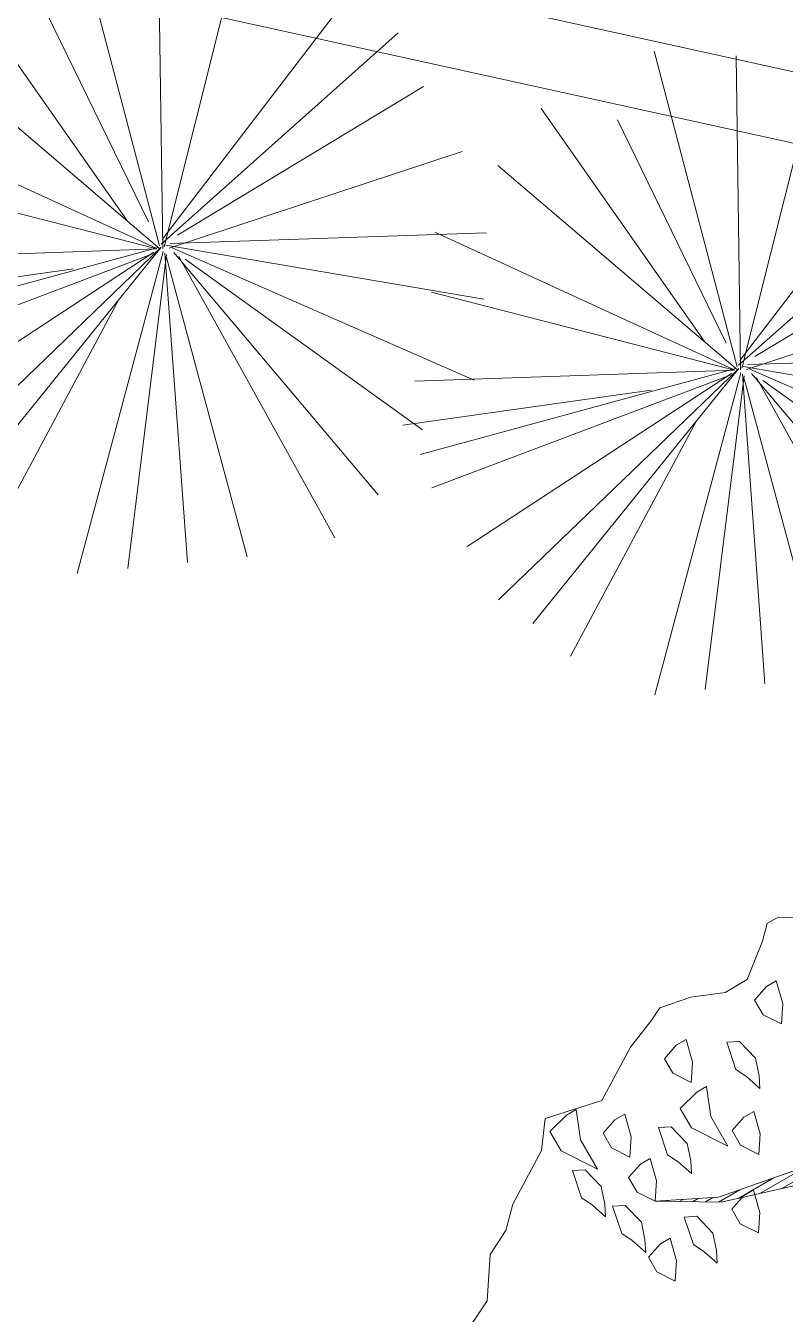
# Model space of a CAD drawing. Header units: metres. Extents: x 12093 to 20303, y 514 to 1412.
# Drawn here: x 19734.846 to 19736.482, y 694.198 to 696.972 of the extents above; entities that cross this region are included whole.
import ezdxf

# ---------------------------------------------------------------- set-up
doc = ezdxf.new("R2010")
doc.units = ezdxf.units.M
doc.layers.get('0').update_dxf_attribs({"lineweight": 13})
for name, color, linetype, lineweight in [('AMBI-GRASS', 104, 'Continuous', 20), ('ARBOLES', 52, 'Continuous', 13), ('grass', 64, 'Continuous', 13), ('MANZANAS-ORIGINALES', 147, 'Continuous', 9)]:
    doc.layers.add(name, color=color, linetype=linetype, lineweight=lineweight)

# ---------------------------------------------------------------- blocks, each defined once
blk = doc.blocks.new('ghgfghgh')
at = {"layer": 'ARBOLES', "lineweight": 20}
for p, q in [((20000.685, 664.638), (20000.8029, 664.6795)), ((20000.7415, 664.6432), (20000.804, 664.6793)), ((20000.771, 664.6498), (20000.8183, 664.6771)), ((20000.685, 664.6314), (20000.7143, 664.6483)), ((20000.8144, 664.6595), (20000.6888, 664.6314)), ((20000.7119, 664.6365), (20000.7605, 664.6646)), ((20000.5993, 664.6329), (20000.685, 664.638)), ((20000.6888, 664.6314), (20000.5993, 664.6329)), ((20000.6148, 664.6326), (20000.6171, 664.6339)), ((20000.6324, 664.6323), (20000.6373, 664.6351)), ((20000.6499, 664.632), (20000.6574, 664.6364)), ((20000.6675, 664.6317), (20000.6776, 664.6376))]:
    blk.add_line(p, q, dxfattribs=at)
at = {"layer": 'grass'}
for p, q in [((20000.7511, 665.0097), (20000.7662, 665.0184)), ((20000.7662, 665.0184), (20000.8171, 665.0175)), ((20000.7447, 664.9858), (20000.7511, 665.0097)), ((20000.7243, 664.9337), (20000.7447, 664.9858)), ((20000.6941, 664.9162), (20000.7243, 664.9337)), ((20000.7636, 664.9317), (20000.7503, 664.924)), ((20000.7723, 664.9012), (20000.7636, 664.9317)), ((20000.6475, 664.9095), (20000.6941, 664.9162)), ((20000.7503, 664.924), (20000.7342, 664.9058)), ((20000.5946, 664.8789), (20000.6053, 664.8952)), ((20000.6053, 664.8952), (20000.6475, 664.9095)), ((20000.7342, 664.9058), (20000.7458, 664.8859)), ((20000.7706, 664.8736), (20000.7723, 664.9012)), ((20000.5655, 664.842), (20000.5946, 664.8789)), ((20000.7458, 664.8859), (20000.7706, 664.8736)), ((20000.5268, 664.7692), (20000.5655, 664.842)), ((20000.6279, 664.8444), (20000.6117, 664.8262)), ((20000.6411, 664.8521), (20000.6279, 664.8444)), ((20000.6499, 664.8216), (20000.6411, 664.8521)), ((20000.6964, 664.8485), (20000.7135, 664.8495)), ((20000.7089, 664.8114), (20000.6964, 664.8485)), ((20000.7135, 664.8495), (20000.7355, 664.8268)), ((20000.6117, 664.8262), (20000.6233, 664.8063)), ((20000.7355, 664.8268), (20000.7404, 664.803)), ((20000.6233, 664.8063), (20000.6481, 664.794)), ((20000.6481, 664.794), (20000.6499, 664.8216)), ((20000.7233, 664.802), (20000.7089, 664.8114)), ((20000.669, 664.7884), (20000.6558, 664.7807)), ((20000.6749, 664.7475), (20000.669, 664.7884)), ((20000.7414, 664.7859), (20000.7233, 664.802)), ((20000.7404, 664.803), (20000.7414, 664.7859)), ((20000.6558, 664.7807), (20000.633, 664.7587)), ((20000.45, 664.745), (20000.5268, 664.7692)), ((20000.4921, 664.7571), (20000.4788, 664.7495)), ((20000.498, 664.7162), (20000.4921, 664.7571)), ((20000.5268, 664.7692), (20000.5268, 664.7692)), ((20000.633, 664.7587), (20000.6483, 664.7321)), ((20000.733, 664.7544), (20000.7197, 664.7467)), ((20000.7417, 664.724), (20000.733, 664.7544)), ((20000.4448, 664.7017), (20000.45, 664.745)), ((20000.4788, 664.7495), (20000.456, 664.7275)), ((20000.5445, 664.7431), (20000.5284, 664.7249)), ((20000.5578, 664.7508), (20000.5445, 664.7431)), ((20000.5665, 664.7203), (20000.5578, 664.7508)), ((20000.698, 664.7076), (20000.6749, 664.7475)), ((20000.7197, 664.7467), (20000.7036, 664.7286)), ((20000.456, 664.7275), (20000.4714, 664.7009)), ((20000.5284, 664.7249), (20000.5399, 664.705)), ((20000.5647, 664.6927), (20000.5665, 664.7203)), ((20000.6036, 664.7329), (20000.6207, 664.7339)), ((20000.6161, 664.6958), (20000.6036, 664.7329)), ((20000.6207, 664.7339), (20000.6427, 664.7111)), ((20000.6483, 664.7321), (20000.698, 664.7076)), ((20000.7036, 664.7286), (20000.7151, 664.7086)), ((20000.7399, 664.6963), (20000.7417, 664.724)), ((20000.4061, 664.6289), (20000.4448, 664.7017)), ((20000.4714, 664.7009), (20000.521, 664.6763)), ((20000.521, 664.6763), (20000.498, 664.7162)), ((20000.5399, 664.705), (20000.5647, 664.6927)), ((20000.6427, 664.7111), (20000.6476, 664.6874)), ((20000.7151, 664.7086), (20000.7399, 664.6963)), ((20000.5791, 664.6832), (20000.5629, 664.6651)), ((20000.5923, 664.6909), (20000.5791, 664.6832)), ((20000.6011, 664.6605), (20000.5923, 664.6909)), ((20000.6305, 664.6863), (20000.6161, 664.6958)), ((20000.6486, 664.6702), (20000.6305, 664.6863)), ((20000.6476, 664.6874), (20000.6486, 664.6702)), ((20000.4867, 664.6743), (20000.5039, 664.6753)), ((20000.4993, 664.6372), (20000.4867, 664.6743)), ((20000.5039, 664.6753), (20000.5259, 664.6525)), ((20000.5629, 664.6651), (20000.5745, 664.6451)), ((20000.5259, 664.6525), (20000.5307, 664.6287)), ((20000.5993, 664.6329), (20000.6011, 664.6605)), ((20000.7325, 664.6477), (20000.7192, 664.6401)), ((20000.7412, 664.6173), (20000.7325, 664.6477)), ((20000.5136, 664.6277), (20000.4993, 664.6372)), ((20000.5745, 664.6451), (20000.5993, 664.6329)), ((20000.7192, 664.6401), (20000.7031, 664.6219)), ((20000.3965, 664.5931), (20000.4061, 664.6289)), ((20000.5318, 664.6116), (20000.5136, 664.6277)), ((20000.5307, 664.6287), (20000.5318, 664.6116)), ((20000.5412, 664.6259), (20000.5584, 664.627)), ((20000.5538, 664.5889), (20000.5412, 664.6259)), ((20000.5584, 664.627), (20000.5804, 664.6042)), ((20000.7031, 664.6219), (20000.7146, 664.6019)), ((20000.7395, 664.5897), (20000.7412, 664.6173)), ((20000.5804, 664.6042), (20000.5852, 664.5804)), ((20000.6384, 664.6111), (20000.6556, 664.6122)), ((20000.651, 664.574), (20000.6384, 664.6111)), ((20000.6556, 664.6122), (20000.6776, 664.5894)), ((20000.7146, 664.6019), (20000.7395, 664.5897)), ((20000.375, 664.5605), (20000.3965, 664.5931)), ((20000.5681, 664.5794), (20000.5538, 664.5889)), ((20000.5863, 664.5633), (20000.5681, 664.5794)), ((20000.5852, 664.5804), (20000.5863, 664.5633)), ((20000.6195, 664.5825), (20000.6062, 664.5748)), ((20000.6282, 664.552), (20000.6195, 664.5825)), ((20000.6776, 664.5894), (20000.6824, 664.5656)), ((20000.3709, 664.4977), (20000.375, 664.5605)), ((20000.6062, 664.5748), (20000.5901, 664.5566)), ((20000.6653, 664.5646), (20000.651, 664.574)), ((20000.6835, 664.5485), (20000.6653, 664.5646)), ((20000.6824, 664.5656), (20000.6835, 664.5485)), ((20000.5901, 664.5566), (20000.6016, 664.5367)), ((20000.6264, 664.5244), (20000.6282, 664.552)), ((20000.6016, 664.5367), (20000.6264, 664.5244)), ((20000.3386, 664.4488), (20000.3709, 664.4977))]:
    blk.add_line(p, q, dxfattribs=at)
blk = doc.blocks.new('Arbust11')
for p, q in [((0.0378, 0.4871), (-0.0937, 0.9403)), ((0.0408, 0.4825), (0.0377, 0.9348)), ((0.0408, 0.5449), (0.1405, 0.941)), ((-0.1618, 0.888), (0.0377, 0.4856)), ((0.0439, 0.4856), (0.3088, 0.8724)), ((0.0595, 0.5199), (0.1997, 0.8474)), ((0.0377, 0.4856), (-0.274, 0.8225)), ((-0.0621, 0.5573), (-0.3332, 0.7944)), ((0.0439, 0.4794), (0.3805, 0.7788)), ((-0.3488, 0.7476), (0.0408, 0.4856)), ((0.0283, 0.4856), (-0.3738, 0.7039)), ((0.047, 0.4794), (0.4366, 0.6759)), ((0.0314, 0.4856), (-0.4049, 0.6104)), ((-0.433, 0.5262), (0.0439, 0.4825)), ((0.0533, 0.4887), (0.474, 0.5137)), ((0.0439, 0.4825), (-0.4267, 0.4669)), ((0.047, 0.4856), (0.499, 0.4263)), ((-0.0527, 0.4794), (-0.4267, 0.3952)), ((0.0408, 0.4762), (-0.3893, 0.2673)), ((0.0408, 0.47), (-0.3364, 0.2174)), ((0.0408, 0.4731), (-0.274, 0.1581)), ((0.0377, 0.4669), (-0.2117, 0.0988)), ((0.0501, 0.4638), (-0.0215, 0.0146)), ((0.0501, 0.4794), (0.2901, 0.0832)), ((0.0501, 0.4731), (0.4304, 0.2454)), ((0.0533, 0.47), (0.1935, 0.0177)), ((0.0564, 0.4762), (0.3649, 0.1425)), ((0.072, 0.4762), (0.4647, 0.3484)), ((0.0501, 0.4544), (-0.1088, 0.0209)), ((0.0533, 0.4451), (0.0907, 0.0271))]:
    blk.add_line(p, q)

msp = doc.modelspace()

# ---------------------------------------------------------------- linework, layer by layer
at = {"layer": 'MANZANAS-ORIGINALES'}
for p, q in [((19803.5345, 682.1234), (19712.657, 702.1187)), ((19803.4423, 681.9901), (19712.6246, 701.9716))]:
    msp.add_line(p, q, dxfattribs=at)

# ---------------------------------------------------------------- block references
at = {"layer": 'AMBI-GRASS', "ltscale": 0.05, "xscale": 1.499999999998325, "yscale": 1.499999999998325, "zscale": 1.499999999998325, "rotation": 49.16166176348414}
for p in [(19735.6425, 695.972), (19736.8864, 695.711)]:
    msp.add_blockref('Arbust11', p, dxfattribs=at)
at = {"layer": 'Defpoints', "lineweight": 20, "xscale": 1.586003757394792, "yscale": 1.586003757394792, "zscale": 1.586003757394792}
msp.add_blockref('ghgfghgh', (-11984.8237, -359.6689), dxfattribs=at)

doc.saveas('drawing.dxf')
